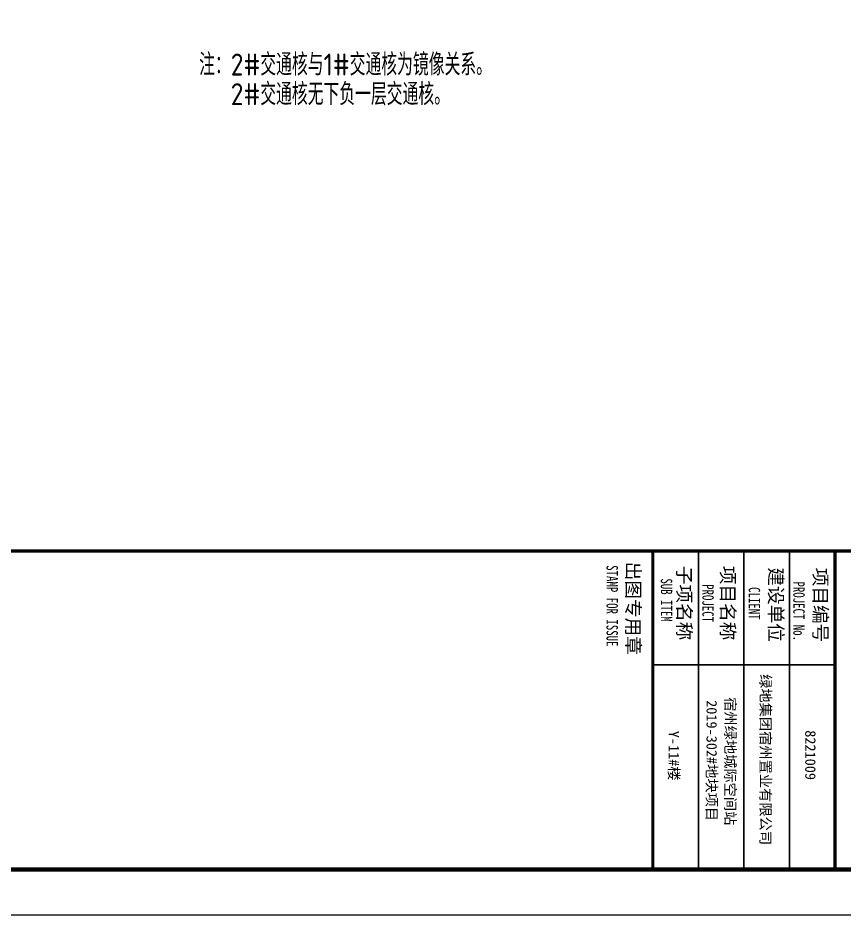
# Model space of a CAD drawing. Extents: x -518115 to 389031, y -231062 to 1628073.
# Drawn here: x 141906 to 150981, y -112277 to -102427 of the extents above; entities that cross this region are included whole.
import ezdxf

# ---------------------------------------------------------------- set-up
doc = ezdxf.new("R2010")
doc.units = 0
doc.header["$LTSCALE"] = 1000
doc.header["$MEASUREMENT"] = 0
for name, color, linetype in [('PUB_TEXT', 4, 'Continuous'), ('图框', 140, 'Continuous'), ('图签文字', 147, 'Continuous')]:
    doc.layers.add(name, color=color, linetype=linetype)
doc.layers.add('yichutu', color=7, linetype='Continuous', true_color=0xffffff, plot=False)
doc.layers.add('图签', color=147, linetype='Continuous', lineweight=18)
doc.styles.get("Standard").update_dxf_attribs({"font": 'gbenor.shx', "bigfont": 'gbcbig.shx'})
doc.styles.add('宋体', font='', dxfattribs={"height": 50})
doc.styles.add('建筑图签-1', font='', dxfattribs={"width": 0.7})
doc.styles.get('宋体').set_extended_font_data('SimSun')
doc.styles.get('建筑图签-1').set_extended_font_data('SimHei')

# ---------------------------------------------------------------- blocks, each defined once
blk = doc.blocks.new('yct-841-594-84100-59399.9999999999-100-1000.0')
at = {"layer": 'yichutu', "color": 7, "true_color": 0xffffff}
blk.add_lwpolyline([(0, 0), (0, 59400), (84100, 59400), (84100, 0)], close=True, dxfattribs=at)
blk = doc.blocks.new('A$C549D2611')
at = {"layer": '图框'}
blk.add_lwpolyline([(0, 0), (42050, 0), (42050, -29700), (0, -29700)], close=True, dxfattribs=at)
blk.add_lwpolyline([(0, 0), (42050, 0), (42050, -29700), (0, -29700)], close=True, dxfattribs=at)
at = {"layer": '图框', "const_width": 50}
blk.add_lwpolyline([(41550, -29200), (41550, -500), (1250, -500), (1250, -29200)], close=True, dxfattribs=at)
at = {"layer": '图框'}
for points, const_width in [([(38052.5, -29200), (38052.5, -500)], 35), ([(38052.5, -11649.8), (41552.5, -11649.8)], 35), ([(38052.5, -11649.8), (41552.5, -11649.8)], 35), ([(39302.5, -13649.8), (39302.5, -11649.8)], 17.5), ([(38052.5, -12149.8), (41552.5, -12149.8)], 17.5), ([(38052.5, -12649.8), (41552.5, -12649.8)], 17.5), ([(38052.5, -13149.8), (41552.5, -13149.8)], 17.5), ([(41552.5, -13649.8), (38052.5, -13649.8)], 35)]:
    blk.add_lwpolyline(points, dxfattribs=dict(at, const_width=const_width))
at = {"layer": '图框', "style": '建筑图签-1', "width": 0.7}
for s, p in [('PROJECT No.', (38387.3, -12107.4, -899.5)), ('CLIENT', (38449.4, -12597)), ('PROJECT', (38416.9, -13106.6)), ('SUB ITEM', (38353.7, -13562.2)), ('STAMP FOR ISSUE', (38208.8, -14159.3))]:
    blk.add_text(s, height=125, dxfattribs=at).set_placement(p)
at = {"layer": '图签', "color": 2, "style": '宋体'}
for s, height, p in [('8221009', 114.67, (40021.2, -11976.1)), ('绿地集团宿州置业有限公司', 114.672, (39405, -12469)), ('宿州绿地城际空间站', 114.67, (39657.4, -12856.1)), ('2019-302#地块项目', 114.672, (39691, -13060.7)), ('Y-11#楼', 114.67, (40027.1, -13476.1))]:
    blk.add_text(s, height=height, dxfattribs=at).set_placement(p)
at = {"layer": '图签文字', "color": 7, "style": '建筑图签-1'}
for s, p in [('项目编号', (38236.4, -11883.8)), ('建设单位', (38232.6, -12372.5)), ('项目名称', (38215.8, -12901.4)), ('子项名称', (38215.8, -13379.8)), ('出图专用章', (38170.4, -13941))]:
    blk.add_text(s, height=150, dxfattribs=at).set_placement(p)

msp = doc.modelspace()

# ---------------------------------------------------------------- block references
at = {"rotation": 270}
msp.add_blockref('A$C549D2611', (162530.5, -70226.6), dxfattribs=at)
at = {"layer": 'yichutu', "xscale": 0.5, "yscale": 0.5, "zscale": 0.5, "rotation": 270}
msp.add_blockref('yct-841-594-84100-59399.9999999999-100-1000.0', (132830.5, -70226.6), dxfattribs=at)

# ---------------------------------------------------------------- texts
at = {"layer": 'PUB_TEXT', "color": 1}
for s, p in [('注：2#交通核与1#交通核为镜像关系。', (143896.1, -103059.7)), ('2#交通核无下负一层交通核。', (144243.2, -103385))]:
    msp.add_text(s, height=241.135, dxfattribs=at).set_placement(p)

doc.saveas('drawing.dxf')
